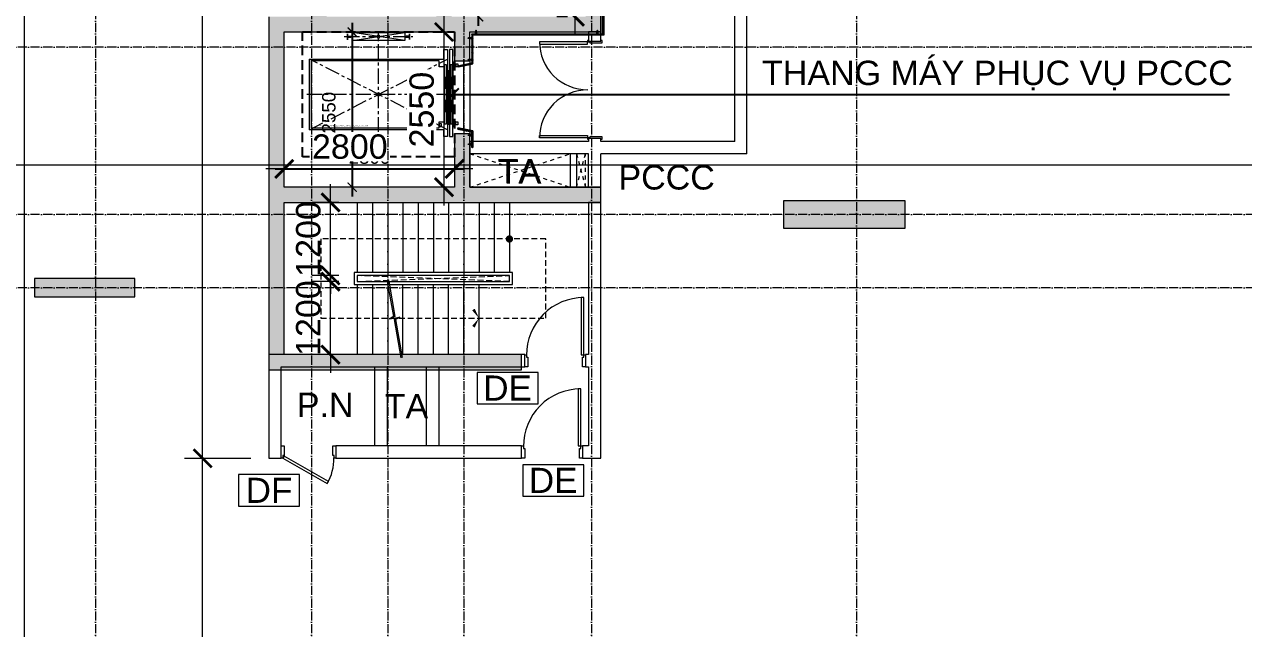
# Model space of a CAD drawing. Header units: millimetres. Extents: x -55733 to 116976, y -16290 to 119028.
# Drawn here: x 18735 to 38757, y 12300 to 22225 of the extents above; entities that cross this region are included whole.
import ezdxf
from ezdxf.enums import TextEntityAlignment as Align

# ---------------------------------------------------------------- set-up
doc = ezdxf.new("R2010")
doc.units = ezdxf.units.MM
for name, pattern in [('CENTERX2', [4, 2.5, -0.5, 0.5, -0.5]), ('Dash', [6.35, 3.175, -3.175]), ('Grid Line', [4.2, 3, -0.6, 0, -0.6]), ('HIDDEN', [0.375, 0.25, -0.125]), ('HIDDEN2', [4.7625, 3.175, -1.5875]), ('HIDDENX2', [0.75, 0.5, -0.25])]:
    doc.linetypes.add(name, pattern=pattern)
doc.layers.get('Defpoints').update_dxf_attribs({"color": 230})
for name, color, linetype, lineweight in [('A-DETL-GENF', 31, 'Continuous', 5), ('A-DETL-GENF-HDLN', 161, 'Dash', 5), ('CHU', 181, 'Continuous', 5), ('CUA', 31, 'Continuous', 9), ('DIM', 1, 'Continuous', 5), ('G-ANNO-SYMB', 111, 'Continuous', 5), ('GRA', 211, 'Continuous', 9), ('HATCH-1', 8, 'Continuous', 5), ('LAT-GACH', 140, 'Continuous', 13), ('NET-CAT', 3, 'Continuous', 15), ('NET-THAY', 2, 'Continuous', 9), ('NET-THAY-2', 55, 'Continuous', 13), ('THIET-BI-1', 26, 'Continuous', 5), ('TRUC', 225, 'Continuous', 5), ('X-COT HAM$0$LC.HA', 8, 'Continuous', 9), ('Y-GHI CHU PCCC$0$Z-CT1-GHI CHU TT$0$KI-HIEU', 6, 'Continuous', 13)]:
    doc.layers.add(name, color=color, linetype=linetype, lineweight=lineweight)
doc.styles.add('Arial_3', font='arial_0.ttf', dxfattribs={"height": 400})
doc.styles.add('hoistway plan', font='chhbg.shx', dxfattribs={"height": 45})
doc.styles.add('TA1', font='arial_0.ttf')
doc.styles.add('Y-GHI CHU PCCC$0$Arial', font='arial_0.ttf')
doc.dimstyles.new('D_100', dxfattribs={"dimtxt": 220, "dimasz": 150, "dimexe": 150, "dimexo": 150, "dimgap": 80, "dimtad": 1, "dimdec": 0, "dimzin": 9, "dimtxsty": 'TA1', "dimblk": 'ARCHTICK', "dimcen": 1, "dimdle": 150, "dimclrd": 256, "dimclre": 256, "dimclrt": 7, "dimadec": 0, "dimazin": 0, "dimtfac": 1, "dimtdec": 0, "dimtix": 1, "dimtmove": 1, "dimatfit": 3, "dimfxl": 0, "dimtolj": 1, "dimtzin": 0, "dimlwd": -1, "dimlwe": -1, "dimarcsym": 0})
doc.dimstyles.new('D_200_KTx2', dxfattribs={"dimtxt": 400, "dimasz": 300, "dimexe": 300, "dimexo": 300, "dimgap": 160, "dimtad": 1, "dimdec": 0, "dimzin": 9, "dimtxsty": 'TA1', "dimblk": 'ARCHTICK', "dimcen": 1, "dimdle": 300, "dimclrd": 256, "dimclre": 256, "dimclrt": 7, "dimadec": 0, "dimazin": 0, "dimtfac": 1, "dimtdec": 0, "dimtix": 1, "dimtmove": 1, "dimatfit": 3, "dimldrblk": 'ARCHTICK', "dimfxl": 0, "dimtolj": 1, "dimtzin": 0, "dimlwd": -1, "dimlwe": -1, "dimarcsym": 0})
doc.dimstyles.new('hoistway plan', dxfattribs={"dimtxt": 45, "dimasz": 17, "dimexe": 15, "dimexo": 20, "dimgap": 25, "dimtad": 1, "dimdec": 0, "dimzin": 0, "dimdsep": 46, "dimtxsty": 'hoistway plan', "dimblk": 'DOT', "dimcen": 50, "dimclrd": 8, "dimclre": 8, "dimclrt": 3, "dimadec": 0, "dimazin": 0, "dimtfac": 1, "dimtdec": 0, "dimtmove": 1, "dimatfit": 3, "dimfxl": 0, "dimtolj": 1, "dimtzin": 0, "dimarcsym": 0})
pattern_1 = [(240.2551187, (156993.5025, 23388.0964), (5.42651964, -3.10086836), []), (330.2551187, (156993.5025, 23388.0964), (3.10086836, 5.42651964), [])]

# ---------------------------------------------------------------- blocks, each defined once
blk = doc.blocks.new('ALC1807-ASCENT PLAZA-KET CAU_rvt-1-MẶT BẰNG HẦM 1')
at = {"layer": 'X-COT HAM$0$LC.HA'}
h = blk.add_hatch(color=256, dxfattribs=at)
h.dxf.hatch_style = 1
h.paths.add_polyline_path([(31201, 19325), (31201, 18875), (33201, 18875), (33201, 19325)])
h = blk.add_hatch(color=256, dxfattribs=at)
h.dxf.hatch_style = 1
h.paths.add_polyline_path([(20551, 17750), (20551, 18050), (18901, 18050), (18901, 17750)])
at = {"ltscale": 1000}
for points in [[(31201, 19325), (31201, 18875), (33201, 18875), (33201, 19325)], [(20551, 17750), (20551, 18050), (18901, 18050), (18901, 17750)]]:
    blk.add_lwpolyline(points, close=True, dxfattribs=at)
blk = doc.blocks.new('CUA 2 CANH MO KHUNG NHOM - 1 - Type 1-1152387-MẶT BẰNG HẦM 1')
at = {"layer": 'CUA'}
for p, q in [((-688, 911), (-648, 911)), ((-688, 122), (-688, 911)), ((-648, 911), (-648, 122)), ((850, 911), (850, 122)), ((890, 911), (850, 911)), ((890, 122), (890, 911)), ((-648, 122), (-688, 122)), ((850, 122), (890, 122))]:
    blk.add_line(p, q, dxfattribs=at)
at = {"layer": 'CUA', "lineweight": 5}
for p, q in [((-689, 122), (-709, 122)), ((-709, 122), (-709, 102)), ((-689, 81), (-689, 122)), ((-669, 81), (-689, 81)), ((-669, -118), (-669, 81)), ((891, 81), (871, 81)), ((871, 81), (871, -118)), ((911, 122), (891, 122)), ((891, 122), (891, 81)), ((911, 102), (911, 122)), ((-709, -98), (-709, -118)), ((-709, -118), (-669, -118)), ((871, -118), (911, -118)), ((911, -118), (911, -98))]:
    blk.add_line(p, q, dxfattribs=at)
for centre, start, end in [((-688, 122), 359.5, 90), ((890, 122), 90, 180.5)]:
    blk.add_arc(centre, 788, start, end, dxfattribs=at)
blk = doc.blocks.new('CUA 1 CANH MO - 2 - Type 1000-1152409-MẶT BẰNG HẦM 1')
at = {"layer": 'CUA', "lineweight": 5}
for p, q in [((-399, 98), (-349, 98)), ((-349, 98), (-349, -61)), ((551, 98), (601, 98)), ((551, -61), (551, 98)), ((-369, -102), (-399, -102)), ((-369, -61), (-369, -102)), ((-349, -61), (-369, -61)), ((571, -61), (551, -61)), ((571, -102), (571, -61)), ((601, -102), (571, -102))]:
    blk.add_line(p, q, dxfattribs=at)
at = {"layer": 'CUA'}
for p, q in [((-328, -102), (-368, -102)), ((-368, -102), (-368, -1040)), ((-328, -1040), (-328, -102)), ((-368, -1040), (-328, -1040))]:
    blk.add_line(p, q, dxfattribs=at)
at = {"layer": 'CUA', "lineweight": 5}
blk.add_arc((-368, -102), 938, 270, 0.5, dxfattribs=at)
blk = doc.blocks.new('CUA 1 CANH MO - 2 - Type 1-1152400-MẶT BẰNG HẦM 1')
at = {"layer": 'CUA', "lineweight": 5}
for p, q in [((-349, 98), (-299, 98)), ((-299, 98), (-299, -61)), ((501, 98), (551, 98)), ((501, -61), (501, 98)), ((-319, -102), (-349, -102)), ((-319, -61), (-319, -102)), ((-299, -61), (-319, -61)), ((521, -61), (501, -61)), ((521, -102), (521, -61)), ((551, -102), (521, -102))]:
    blk.add_line(p, q, dxfattribs=at)
at = {"layer": 'CUA'}
for p, q in [((-298, -68), (-318, -102)), ((-318, -102), (408, -521)), ((428, -487), (-298, -68)), ((408, -521), (428, -487))]:
    blk.add_line(p, q, dxfattribs=at)
at = {"layer": 'CUA', "lineweight": 5}
blk.add_arc((-318, -102), 838, 330, 0.5, dxfattribs=at)
blk = doc.blocks.new('_DOT')
at = {"color": 0, "linetype": 'ByBlock'}
blk.add_line((-0.5, 0), (-1, 0), dxfattribs=at)
at = {"color": 0, "linetype": 'ByBlock', "const_width": 0.5}
blk.add_lwpolyline([(-0.25, 0, 1), (0.25, 0, 1)], format="xyb", close=True, dxfattribs=at)
blk = doc.blocks.new('A$C1F5A74C7')
at = {"color": 0, "lineweight": 5}
for p, q in [((0, 10), (0, 12)), ((0, 10), (21, 10)), ((3, 8), (3, 10)), ((3, 5), (3, 7)), ((5, 91), (10, 94)), ((5, 91), (5, 29)), ((5, 91), (15, 91)), ((6, 78), (5, 75)), ((5, 75), (8, 75)), ((6, 72), (5, 69)), ((5, 69), (8, 69)), ((6, 66), (5, 63)), ((5, 63), (8, 63)), ((6, 60), (5, 57)), ((5, 57), (8, 57)), ((6, 54), (5, 51)), ((5, 51), (8, 51)), ((5, 49), (8, 49)), ((5, 10), (5, 29)), ((8, 5), (5, 5)), ((7, 80), (6, 78)), ((6, 78), (10, 78)), ((8, 73), (6, 72)), ((8, 67), (6, 66)), ((8, 61), (6, 60)), ((8, 55), (6, 54)), ((8, 82), (7, 80)), ((7, 81), (10, 81)), ((7, 80), (10, 80)), ((7, 29), (7, 76)), ((7, 10), (7, 31)), ((7, 9), (7, 10)), ((7, 5), (7, 8)), ((7, 5), (7, 5)), ((9, 84), (8, 82)), ((8, 83), (10, 83)), ((8, 73), (8, 75)), ((8, 69), (8, 67)), ((8, 61), (8, 63)), ((8, 57), (8, 55)), ((8, 51), (8, 49)), ((10, 87), (9, 85)), ((9, 85), (12, 86)), ((10, 5), (9, 5)), ((10, 99), (10, 11)), ((10, 94), (15, 91)), ((10, 87), (12, 85)), ((10, 41), (10, 80)), ((10, 78), (15, 78)), ((10, 41), (11, 41)), ((10, 13), (10, 0)), ((12, 5), (10, 5)), ((11, 84), (13, 84)), ((11, 81), (14, 82)), ((11, 41), (11, 80)), ((11, 80), (14, 80)), ((12, 84), (12, 83)), ((12, 73), (12, 75)), ((12, 75), (15, 75)), ((12, 73), (15, 72)), ((12, 69), (12, 67)), ((12, 69), (15, 69)), ((12, 67), (15, 66)), ((12, 61), (12, 63)), ((12, 63), (15, 63)), ((12, 61), (15, 60)), ((12, 57), (12, 55)), ((12, 57), (15, 57)), ((12, 55), (15, 54)), ((12, 49), (12, 51)), ((12, 51), (15, 51)), ((12, 49), (15, 49)), ((12, 5), (12, 5)), ((13, 82), (14, 80)), ((16, 5), (13, 5)), ((14, 80), (15, 78)), ((14, 29), (14, 76)), ((14, 10), (14, 31)), ((14, 9), (14, 10)), ((14, 5), (14, 8)), ((15, 91), (15, 29)), ((15, 78), (15, 75)), ((15, 72), (15, 69)), ((15, 66), (15, 63)), ((15, 60), (15, 57)), ((15, 54), (15, 51)), ((15, 10), (15, 29)), ((18, 10), (18, 8)), ((18, 7), (18, 5)), ((21, 10), (21, 12))]:
    blk.add_line(p, q, dxfattribs=at)
for centre, radius, start, end in [((5, 7), 2.77, 227.3489, 309.0524), ((10, 15), 10.9, 250.5292, 255.5659), ((10, 15), 10.9, 263.51, 276.4907), ((10, 15), 10.9, 284.1671, 289.4715), ((16, 7), 2.77, 230.845, 312.6565)]:
    blk.add_arc(centre, radius, start, end, dxfattribs=at)
blk = doc.blocks.new('*U44')
for p, q in [((11, 0), (11, 0)), ((12, 0), (11, 0)), ((12, 0), (12, 0)), ((14, 0), (13, 0)), ((14, 3), (14, 4)), ((14, 2), (14, 3)), ((14, 2), (14, 2)), ((14, 0), (14, 1)), ((14, 0), (14, -1)), ((14, 0), (15, 0)), ((16, 0), (16, 0)), ((17, 0), (17, 0)), ((17, 0), (18, 0)), ((48, 10), (48, -10)), ((14, -2), (14, -3)), ((14, -2), (14, -2)), ((14, -3), (14, -4))]:
    blk.add_line(p, q)
blk.add_lwpolyline([(50, 10), (9, 10, 0.414215), (7, 8), (7, -8, 0.414214), (9, -10), (50, -10)], format="xyb")
for radius in [2.9, 0.712]:
    blk.add_circle((14, 0), radius)
at = {"extrusion": (0, 0, -1), "xscale": 0.3999999999068677, "yscale": 0.3999999999068677, "zscale": -0.4, "rotation": 90.00000000000001}
blk.add_blockref('A$C1F5A74C7', (-43, -4), dxfattribs=at)
blk = doc.blocks.new('_ArchTick')
at = {"color": 0, "const_width": 0.15}
blk.add_lwpolyline([(-0.5, -0.5), (0.5, 0.5)], dxfattribs=at)
blk = doc.blocks.new('*D133')
at = {"layer": 'Defpoints', "transparency": 16777216}
blk.add_line((1368, 5650), (1368, 2800), dxfattribs=at)
at = {"layer": 'Defpoints', "color": 0, "transparency": 16777216}
for p in [(1368, 5500), (1368, 2950), (1368, 2950)]:
    blk.add_point(p, dxfattribs=at)
at = {"layer": 'Defpoints', "transparency": 16777216, "xscale": 150, "yscale": 150, "zscale": 150}
for p, rotation in [((1368, 5500), 89.99999999999993), ((1368, 2950), 269.9999999999999)]:
    blk.add_blockref('_ArchTick', p, dxfattribs=dict(at, rotation=rotation))
at = {"layer": 'Defpoints', "color": 7, "transparency": 16777216, "insert": (984, 4175), "char_height": 220, "attachment_point": 5, "rotation": 90, "style": 'TA1'}
blk.add_mtext('\\A1;2550', dxfattribs=at)
blk = doc.blocks.new('*D134')
at = {"layer": 'Defpoints', "transparency": 16777216}
blk.add_line((100, 3251), (3200, 3251), dxfattribs=at)
at = {"layer": 'Defpoints', "color": 0, "transparency": 16777216}
for p in [(250, 3251), (3050, 3251), (3050, 3251)]:
    blk.add_point(p, dxfattribs=at)
at = {"layer": 'Defpoints', "transparency": 16777216, "xscale": 150, "yscale": 150, "zscale": 150}
for p, rotation in [((250, 3251), 179.9999999999999), ((3050, 3251), 359.9999999999999)]:
    blk.add_blockref('_ArchTick', p, dxfattribs=dict(at, rotation=rotation))
at = {"layer": 'Defpoints', "color": 7, "transparency": 16777216, "insert": (1650, 3443), "char_height": 220, "attachment_point": 5, "style": 'TA1'}
blk.add_mtext('\\A1;2800', dxfattribs=at)
blk = doc.blocks.new('*D128')
at = {"layer": 'Defpoints', "transparency": 16777216}
blk.add_line((3443, 5600), (3443, 8000), dxfattribs=at)
at = {"layer": 'Defpoints', "color": 0, "transparency": 16777216}
for p in [(3443, 7850), (3443, 7850), (3443, 5750)]:
    blk.add_point(p, dxfattribs=at)
at = {"layer": 'Defpoints', "transparency": 16777216, "xscale": 150, "yscale": 150, "zscale": 150}
for p, rotation in [((3443, 7850), 89.9999999999999), ((3443, 5750), 269.9999999999999)]:
    blk.add_blockref('_ArchTick', p, dxfattribs=dict(at, rotation=rotation))
at = {"layer": 'Defpoints', "color": 7, "transparency": 16777216, "insert": (3251, 6800), "char_height": 220, "attachment_point": 5, "rotation": 90, "style": 'TA1'}
blk.add_mtext('\\A1;2100', dxfattribs=at)
blk = doc.blocks.new('*U53')
for points in [[(-1219, 50), (-50, 50), (0, -100), (0, 200), (50, 50), (1320, 50)], [(-1219, 0), (-50, 0), (0, -150), (0, 150), (50, 0), (1320, 0)]]:
    blk.add_lwpolyline(points)
blk = doc.blocks.new('*D64')
at = {"layer": 'Defpoints', "color": 0, "transparency": 16777216}
for p in [(21662, 31297), (22751, 31297), (22751, 15097)]:
    blk.add_point(p, dxfattribs=at)
at = {"layer": 'DIM', "transparency": 16777216}
for p, q in [((21662, 14797), (21662, 31597)), ((22451, 31297), (21362, 31297)), ((22451, 15097), (21362, 15097))]:
    blk.add_line(p, q, dxfattribs=at)
at = {"layer": 'DIM', "transparency": 16777216, "xscale": 300, "yscale": 300, "zscale": 300}
for p, rotation in [((21662, 31297), 90), ((21662, 15097), 270)]:
    blk.add_blockref('_ArchTick', p, dxfattribs=dict(at, rotation=rotation))
at = {"layer": 'DIM', "color": 7, "transparency": 16777216, "insert": (21298, 23197), "char_height": 400, "attachment_point": 5, "rotation": 90, "style": 'TA1'}
blk.add_mtext('\\A1;16200', dxfattribs=at)
blk = doc.blocks.new('*D72')
at = {"layer": 'Defpoints', "color": 0, "transparency": 16777216}
for p in [(27951, 24450), (27776, 22350), (27951, 22350)]:
    blk.add_point(p, dxfattribs=at)
at = {"layer": 'DIM', "transparency": 16777216}
for p, q in [((27776, 24750), (27776, 22050)), ((27651, 24450), (27476, 24450)), ((27651, 22350), (27476, 22350))]:
    blk.add_line(p, q, dxfattribs=at)
at = {"layer": 'DIM', "transparency": 16777216, "xscale": 300, "yscale": 300, "zscale": 300}
for p, rotation in [((27776, 24450), 90), ((27776, 22350), 270)]:
    blk.add_blockref('_ArchTick', p, dxfattribs=dict(at, rotation=rotation))
at = {"layer": 'DIM', "color": 7, "transparency": 16777216, "insert": (27411, 23400), "char_height": 400, "attachment_point": 5, "rotation": 90, "style": 'TA1', "bg_fill": 3, "box_fill_scale": 1.1, "bg_fill_color": 256, "bg_fill_true_color": 13158600, "bg_fill_transparency": 0}
blk.add_mtext('\\A1;2100', dxfattribs=at)
blk = doc.blocks.new('*D74')
at = {"layer": 'Defpoints', "color": 0, "transparency": 16777216}
for p in [(23001, 19851), (23001, 19851), (25801, 19851)]:
    blk.add_point(p, dxfattribs=at)
at = {"layer": 'DIM', "transparency": 16777216}
blk.add_line((26101, 19851), (22701, 19851), dxfattribs=at)
at = {"layer": 'DIM', "transparency": 16777216, "xscale": 300, "yscale": 300, "zscale": 300, "rotation": 180}
blk.add_blockref('_ArchTick', (23001, 19851), dxfattribs=at)
at = {"layer": 'DIM', "transparency": 16777216, "xscale": 300, "yscale": 300, "zscale": 300}
blk.add_blockref('_ArchTick', (25801, 19851), dxfattribs=at)
at = {"layer": 'DIM', "color": 7, "transparency": 16777216, "insert": (24079, 20215), "char_height": 400, "attachment_point": 5, "style": 'TA1', "bg_fill": 3, "box_fill_scale": 1.1, "bg_fill_color": 256, "bg_fill_true_color": 13158600, "bg_fill_transparency": 0}
blk.add_mtext('\\A1;2800', dxfattribs=at)
blk = doc.blocks.new('*D75')
at = {"layer": 'Defpoints', "color": 0, "transparency": 16777216}
for p in [(25626, 22100), (25801, 22100), (25801, 19550)]:
    blk.add_point(p, dxfattribs=at)
at = {"layer": 'DIM', "transparency": 16777216}
for p, q in [((25626, 19250), (25626, 22400)), ((25501, 22100), (25326, 22100)), ((25501, 19550), (25326, 19550))]:
    blk.add_line(p, q, dxfattribs=at)
at = {"layer": 'DIM', "transparency": 16777216, "xscale": 300, "yscale": 300, "zscale": 300}
for p, rotation in [((25626, 22100), 90), ((25626, 19550), 270)]:
    blk.add_blockref('_ArchTick', p, dxfattribs=dict(at, rotation=rotation))
at = {"layer": 'DIM', "color": 7, "transparency": 16777216, "insert": (25261, 20825), "char_height": 400, "attachment_point": 5, "rotation": 90, "style": 'TA1', "bg_fill": 3, "box_fill_scale": 1.1, "bg_fill_color": 256, "bg_fill_true_color": 13158600, "bg_fill_transparency": 0}
blk.add_mtext('\\A1;2550', dxfattribs=at)
blk = doc.blocks.new('*D124')
at = {"layer": 'Defpoints', "color": 0, "transparency": 16777216}
for p in [(23762, 18000), (24201, 18000), (24201, 16800)]:
    blk.add_point(p, dxfattribs=at)
at = {"layer": 'DIM', "transparency": 16777216}
for p, q in [((23762, 18000), (23762, 18300)), ((23901, 18000), (23462, 18000)), ((23762, 16800), (23762, 18000)), ((23901, 16800), (23462, 16800)), ((23762, 16800), (23762, 16500))]:
    blk.add_line(p, q, dxfattribs=at)
at = {"layer": 'DIM', "transparency": 16777216, "xscale": 300, "yscale": 300, "zscale": 300}
for p, rotation in [((23762, 18000), 270), ((23762, 16800), 90)]:
    blk.add_blockref('_ArchTick', p, dxfattribs=dict(at, rotation=rotation))
at = {"layer": 'DIM', "color": 7, "transparency": 16777216, "insert": (23398, 17400), "char_height": 400, "attachment_point": 5, "rotation": 90, "style": 'TA1'}
blk.add_mtext('\\A1;1200', dxfattribs=at)
blk = doc.blocks.new('*D125')
at = {"layer": 'Defpoints', "color": 0, "transparency": 16777216}
for p in [(23762, 19300), (24201, 19300), (24201, 18100)]:
    blk.add_point(p, dxfattribs=at)
at = {"layer": 'DIM', "transparency": 16777216}
for p, q in [((23762, 19300), (23762, 19600)), ((23901, 19300), (23462, 19300)), ((23762, 18100), (23762, 19300)), ((23901, 18100), (23462, 18100)), ((23762, 18100), (23762, 17800))]:
    blk.add_line(p, q, dxfattribs=at)
at = {"layer": 'DIM', "transparency": 16777216, "xscale": 300, "yscale": 300, "zscale": 300}
for p, rotation in [((23762, 19300), 270), ((23762, 18100), 90)]:
    blk.add_blockref('_ArchTick', p, dxfattribs=dict(at, rotation=rotation))
at = {"layer": 'DIM', "color": 7, "transparency": 16777216, "insert": (23398, 18700), "char_height": 400, "attachment_point": 5, "rotation": 90, "style": 'TA1'}
blk.add_mtext('\\A1;1200', dxfattribs=at)
blk = doc.blocks.new('*D126')
at = {"layer": 'Defpoints', "color": 0, "transparency": 16777216}
for p in [(21662, 15097), (22751, 15097), (22751, 7787)]:
    blk.add_point(p, dxfattribs=at)
at = {"layer": 'DIM', "transparency": 16777216}
for p, q in [((21662, 7487), (21662, 15397)), ((22451, 15097), (21362, 15097)), ((22451, 7787), (21362, 7787))]:
    blk.add_line(p, q, dxfattribs=at)
at = {"layer": 'DIM', "transparency": 16777216, "xscale": 300, "yscale": 300, "zscale": 300}
for p, rotation in [((21662, 15097), 90), ((21662, 7787), 270)]:
    blk.add_blockref('_ArchTick', p, dxfattribs=dict(at, rotation=rotation))
at = {"layer": 'DIM', "color": 7, "transparency": 16777216, "insert": (21298, 11442), "char_height": 400, "attachment_point": 5, "rotation": 90, "style": 'TA1'}
blk.add_mtext('\\A1;7310', dxfattribs=at)
blk = doc.blocks.new('Y-GHI CHU PCCC$0$A$C53D4240F')
at = {"color": 8, "ltscale": 30}
blk.add_lwpolyline([(-267, -138), (267, -138), (267, 137), (-267, 137)], close=True, dxfattribs=at)
at = {"color": 8, "style": 'Y-GHI CHU PCCC$0$Arial'}
blk.add_text('DE', height=220, dxfattribs=at).set_placement((0, 0), align=Align.MIDDLE_CENTER)
blk = doc.blocks.new('Y-GHI CHU PCCC$0$A$C67775D76')
at = {"color": 8, "ltscale": 30}
blk.add_lwpolyline([(-267, -138), (267, -138), (267, 138), (-267, 138)], close=True, dxfattribs=at)
at = {"color": 8, "style": 'Y-GHI CHU PCCC$0$Arial'}
blk.add_text('DF', height=220, dxfattribs=at).set_placement((0, 0), align=Align.MIDDLE_CENTER)
blk = doc.blocks.new('P15_1000kg_1.75_2S_900_1100x2100_Side_1850x2530_1850x2530_OH-4630_PIT-1410')
h = blk.add_hatch()
h.set_pattern_fill('ANSI31', color=256, scale=50, angle=90, style=0)
h.set_pattern_definition([(225, (-50646.326, 22192.5385), (4.4194174, -4.4194174), [])])
h.paths.add_polyline_path([(740, 1769), (742, 1769), (742, 1741, 0.414214), (750, 1733), (795, 1733, -0.414214), (800, 1728), (800, 1722, -0.414214), (795, 1717), (750, 1717, 0.414214), (742, 1709), (742, 1682), (740, 1682), (740, 1710, -0.414214), (749, 1719), (794, 1719, 0.414214), (798, 1723), (798, 1727, 0.414214), (794, 1731), (749, 1731, -0.414214), (740, 1740)])
h = blk.add_hatch()
h.set_pattern_fill('ANSI31', color=256, scale=50, angle=90, style=0)
h.set_pattern_definition([(315, (-55417.6614, 22192.5385), (-4.4194174, -4.4194174), [])])
h.paths.add_polyline_path([(1760, 1769), (1758, 1769), (1758, 1741, -0.414214), (1750, 1733), (1705, 1733, 0.414214), (1700, 1728), (1700, 1722, 0.414214), (1705, 1717), (1750, 1717, -0.414214), (1758, 1709), (1758, 1682), (1760, 1682), (1760, 1710, 0.414214), (1751, 1719), (1706, 1719, -0.414214), (1702, 1723), (1702, 1727, -0.414214), (1706, 1731), (1751, 1731, 0.414214), (1760, 1740)])
h = blk.add_hatch()
h.set_pattern_fill('ANSI31', color=256, scale=50, angle=90, style=0)
h.set_pattern_definition([(225, (-52820.642, 26011.539), (-4.4194174, 4.4194174), [])])
h.paths.add_polyline_path([(1247, -219, 0.227735), (1246, -218, -0.227735), (1245, -216), (1245, -190, -0.414214), (1247, -188), (1253, -188, -0.414214), (1255, -190), (1255, -216, -0.227735), (1254, -218, 0.227735), (1254, -219), (1254, -241, 0.414214), (1256, -243), (1286, -243, -0.414214), (1288, -245), (1288, -250), (1213, -250), (1213, -245, -0.414214), (1215, -243), (1245, -243, 0.414214), (1247, -241)])
at = {"linetype": 'CENTERX2', "ltscale": 100}
for p, q in [((1812, 1725), (689, 1725)), ((1250, -250), (1250, 1800)), ((2385, 194), (115, 1356)), ((115, 194), (2385, 1356)), ((175, 775), (2450, 775))]:
    blk.add_line(p, q, dxfattribs=at)
for p, q in [((740, 1769), (740, 1740)), ((742, 1769), (740, 1769)), ((740, 1682), (740, 1710)), ((742, 1682), (740, 1682)), ((742, 1769), (742, 1741)), ((742, 1709), (742, 1682)), ((749, 1731), (794, 1731)), ((749, 1719), (794, 1719)), ((750, 1733), (795, 1733)), ((750, 1717), (795, 1717)), ((798, 1727), (798, 1723)), ((800, 1728), (800, 1722)), ((1700, 1728), (1700, 1722)), ((1702, 1727), (1702, 1723)), ((1750, 1733), (1705, 1733)), ((1750, 1717), (1705, 1717)), ((1751, 1731), (1706, 1731)), ((1751, 1719), (1706, 1719)), ((1758, 1769), (1760, 1769)), ((1758, 1769), (1758, 1741)), ((1758, 1709), (1758, 1682)), ((1758, 1682), (1760, 1682)), ((1760, 1769), (1760, 1740)), ((1760, 1682), (1760, 1710)), ((0, 1325), (30, 1260)), ((30, 1225), (30, 325)), ((85, 1225), (85, 325)), ((115, 1225), (115, 325)), ((115, 1225), (115, 325)), ((175, 1225), (175, 325)), ((255, 1260), (245, 1260)), ((135, 775), (170, 775)), ((135, 775), (170, 775)), ((0, 225), (30, 290)), ((255, 290), (245, 290)), ((1245, -216), (1245, -190)), ((1253, -188), (1247, -188)), ((1255, -216), (1255, -190)), ((1213, -250), (1213, -245)), ((1288, -250), (1213, -250)), ((1215, -243), (1245, -243)), ((1247, -219), (1247, -241)), ((1254, -219), (1254, -241)), ((1286, -243), (1256, -243)), ((1288, -250), (1288, -245))]:
    blk.add_line(p, q)
at = {"ltscale": 100}
for p, q in [((820, 1660), (1680, 1790)), ((1680, 1660), (820, 1790))]:
    blk.add_line(p, q, dxfattribs=at)
at = {"linetype": 'HIDDEN', "ltscale": 150}
for p, q in [((175, 1356), (175, 1260)), ((175, 290), (175, 194))]:
    blk.add_line(p, q, dxfattribs=at)
for points in [[(820, 1660), (1680, 1660), (1680, 1790), (820, 1790)], [(0, 1225), (0, 1275), (-50, 1275), (-50, 1225)], [(0, 275), (0, 325), (-50, 325), (-50, 275)], [(215, 248), (215, 293), (255, 293), (255, 248)], [(255, 243), (255, 298), (257, 298), (257, 243)]]:
    blk.add_lwpolyline(points, close=True)
for points in [[(30, 1248), (30, 1515), (85, 1515), (85, 1225)], [(115, 325), (115, 85), (175, 85), (175, 194), (2385, 194), (2385, 1356), (175, 1356), (175, 1515), (115, 1515), (115, 1515)], [(115, 1515), (115, 1225)], [(-20, 1260), (-20, 1225), (30, 1225), (30, 1260), (15, 1260), (15, 1255), (25, 1255), (25, 1230), (-15, 1230), (-15, 1255), (-5, 1255), (-5, 1260), (-20, 1260)], [(70, 775), (35, 775), (35, 1260), (70, 1260), (70, 290), (35, 290), (35, 775)], [(170, 775), (135, 775), (135, 1260), (170, 1260), (170, 290), (135, 290), (135, 775)], [(185, 1260), (175, 1260), (175, 1225), (255, 1225), (255, 1260), (255, 1325), (2355, 1325), (2355, 225), (255, 225), (255, 290), (255, 325), (175, 325), (175, 290), (185, 290)], [(-20, 290), (-20, 325), (30, 325), (30, 290), (15, 290), (15, 295), (25, 295), (25, 320), (-15, 320), (-15, 295), (-5, 295), (-5, 290), (-20, 290)], [(85, 325), (85, 85), (30, 85), (30, 290)]]:
    blk.add_lwpolyline(points)
at = {"ltscale": 100}
for centre in [(1250, 1725), (1250, 775)]:
    blk.add_circle(centre, 23.8, dxfattribs=at)
for centre, radius, start, end in [((749, 1740), 9, 180, 270), ((749, 1710), 9, 90, 180), ((750, 1741), 8, 180, 270), ((750, 1709), 8, 90, 180), ((794, 1727), 4, 0, 90), ((794, 1723), 4, 270, 0), ((795, 1728), 5, 0, 90), ((795, 1722), 5, 270, 0), ((1705, 1728), 5, 90, 180), ((1705, 1722), 5, 180, 270), ((1706, 1727), 4, 90, 180), ((1706, 1723), 4, 180, 270), ((1750, 1741), 8, 270, 0), ((1750, 1709), 8, 0, 90), ((1751, 1740), 9, 270, 0), ((1751, 1710), 9, 0, 90), ((1247, -190), 2, 90, 180), ((1253, -190), 2, 0, 90), ((1215, -245), 2, 90, 180), ((1247, -216), 2, 180, 231.3178), ((1245, -241), 2, 270, 0), ((1245, -219), 2, 0, 51.3178), ((1253, -216), 2, 308.6822, 0), ((1256, -219), 2, 128.6822, 180), ((1256, -241), 2, 180, 270), ((1286, -245), 2, 0, 90)]:
    blk.add_arc(centre, radius, start, end)
at = {"layer": 'Defpoints', "linetype": 'HIDDEN2', "ltscale": 50}
blk.add_lwpolyline([(0, -250), (2500, -250), (2500, 1800), (0, 1800)], close=True, dxfattribs=at)
at = {"layer": 'Defpoints'}
blk.add_text('1000kg_2.0_900_1100x2100_2050-2500_OH-4850_PIT-1650', height=20, dxfattribs=at).set_placement((1418, 250))
for points in [[(52, 1065), (52, 866)], [(152, 1065), (152, 866)], [(52, 485), (52, 684)], [(152, 485), (152, 684)]]:
    blk.add_leader(points, dimstyle='hoistway plan', override={"dimasz": 40, "dimtad": 0, "dimclrd": 256})
blk = doc.blocks.new('A$C18732D84')
at = {"layer": 'GRA', "transparency": 33554687}
h = blk.add_hatch(dxfattribs=at)
h.set_pattern_fill('ANSI37', color=159, scale=50, angle=180, style=0)
h.set_pattern_definition([(225, (281291.963, 10614.836), (4.41941738, -4.41941738), []), (315, (281291.963, 10614.836), (4.41941738, 4.41941738), [])])
h.paths.add_polyline_path([(5500, 6250), (5500, 5450), (5480, 5470), (5480, 6233.6)])
h = blk.add_hatch(dxfattribs=at)
h.set_pattern_fill('ANSI37', color=159, scale=50, angle=180, style=0)
h.set_pattern_definition([(225, (279141.963, 8289.836), (4.41941738, -4.41941738), []), (315, (279141.963, 8289.836), (4.41941738, 4.41941738), [])])
h.paths.add_polyline_path([(3350, 4975), (3350, 5450), (3330, 5470), (3330, 4991.4)])
h = blk.add_hatch(dxfattribs=at)
h.set_pattern_fill('ANSI37', color=159, scale=50, angle=90, style=0)
h.set_pattern_definition([(135, (6494.836, -270341.963), (-4.41941738, -4.41941738), []), (225, (6494.836, -270341.963), (4.41941738, -4.41941738), [])])
h.paths.add_polyline_path([(3330, 5470), (5480, 5470), (5500, 5450), (3350, 5450)])
h = blk.add_hatch(dxfattribs=at)
h.set_pattern_fill('ANSI37', color=159, scale=50, angle=555.25512, style=0)
h.set_pattern_definition(pattern_1)
h.paths.add_polyline_path([(3350, 4975), (3100, 4925), (3100, 4945.4), (3330, 4991.4)])
h = blk.add_hatch(dxfattribs=at)
h.set_pattern_fill('ANSI37', color=159, scale=50, angle=555.25512, style=0)
h.set_pattern_definition(pattern_1)
h.paths.add_polyline_path([(3350, 3875), (3100, 3925), (3100, 3904.6), (3330, 3858.6)])
h = blk.add_hatch(dxfattribs=at)
h.set_pattern_fill('ANSI37', color=159, scale=50, angle=180, style=0)
h.set_pattern_definition([(225, (279141.963, 8239.836), (4.41941738, -4.41941738), []), (315, (279141.963, 8239.836), (4.41941738, 4.41941738), [])])
h.paths.add_polyline_path([(3350, 3875), (3350, 3600), (3330, 3600), (3330, 3858.6)])
at = {"layer": 'NET-CAT'}
h = blk.add_hatch(color=256, dxfattribs=at)
h.dxf.hatch_style = 1
h.paths.add_polyline_path([(5450, 10600), (5200, 10600), (5200, 9600), (5450, 9600)], flags=17)
h.paths.add_polyline_path([(5450, 12800), (5200, 12800), (5200, 11800), (5450, 11800)], flags=17)
h.paths.add_polyline_path([(5450, 8400), (5200, 8400), (5200, 7400), (5450, 7400)], flags=17)
h.paths.add_polyline_path([(5450, 6200), (5200, 6200), (5200, 5750), (3000, 5750), (3000, 14450), (5200, 14450), (5200, 14000), (5450, 14000), (5450, 14700), (2750, 14700), (2750, 7800), (2350, 7800), (2350, 7550), (2750, 7550), (2750, 5750), (950, 5750), (950, 7550), (1350, 7550), (1350, 7800), (700, 7800), (700, 5750), (0, 5750), (0, -50), (4150, -50), (4150, 200), (250, 200), (250, 2700), (5450, 2700), (5450, 2950), (3300, 2950), (3300, 3825), (3050, 3825), (3050, 2950), (250, 2950), (250, 5500), (3050, 5500), (3050, 5025), (3300, 5025), (3300, 5500), (5450, 5500)])
at = {"layer": 'GRA'}
for points in [[(5500, 6250), (5500, 5450), (5480, 5470), (5480, 6233.6)], [(3350, 4975), (3350, 5450), (3330, 5470), (3330, 4991.4)], [(3330, 5470), (5480, 5470), (5500, 5450), (3350, 5450)], [(3350, 4975), (3100, 4925), (3100, 4945.4), (3330, 4991.4)], [(3350, 3875), (3100, 3925), (3100, 3904.6), (3330, 3858.6)], [(3350, 3875), (3350, 3600), (3330, 3600), (3330, 3858.6)]]:
    blk.add_lwpolyline(points, close=True, dxfattribs=at)
at = {"layer": 'LAT-GACH'}
for p, q in [((3200, 3885), (3200, 5025)), ((2950, 4875), (2950, 3975))]:
    blk.add_line(p, q, dxfattribs=at)
at = {"layer": 'NET-CAT'}
blk.add_lwpolyline([(0, 5750), (0, -50), (4150, -50), (4150, 200), (250, 200), (250, 2700), (5450, 2700), (5450, 2950), (3300, 2950), (3300, 3825), (3050, 3825), (3050, 2950), (250, 2950), (250, 5500), (3050, 5500), (3050, 5025), (3300, 5025), (3300, 5500), (5450, 5500), (5450, 6200)], dxfattribs=at)
at = {"layer": 'GRA', "xscale": -1}
for p in [(3350, 5400), (3350, 5045.4)]:
    blk.add_blockref('*U44', p, dxfattribs=at)
at = {"layer": 'GRA', "xscale": -1, "rotation": 270}
for p in [(3400.4, 5450), (5392.9, 5450)]:
    blk.add_blockref('*U44', p, dxfattribs=at)
at = {"layer": 'GRA', "rotation": 180}
for p in [(3350, 3804.6), (3350, 3657.1)]:
    blk.add_blockref('*U44', p, dxfattribs=at)
at = {"layer": 'THIET-BI-1', "xscale": -1}
blk.add_blockref('P15_1000kg_1.75_2S_900_1100x2100_Side_1850x2530_1850x2530_OH-4630_PIT-1410', (3050, 3700), dxfattribs=at)
at = {"layer": 'Defpoints'}
dim = blk.add_linear_dim(base=(3443.3, 7850), p1=(3443.3, 5750), p2=(3443.3, 7850), angle=90, dimstyle='D_100', dxfattribs=at)
dim.commit()
dim.dimension.update_dxf_attribs({"geometry": '*D128', "text_midpoint": (3251, 6800)})
dim = blk.add_linear_dim(base=(1368.5, 2950), p1=(1368.5, 5500), p2=(1368.5, 2950), angle=90, dimstyle='D_100', dxfattribs=at)
dim.commit()
dim.dimension.update_dxf_attribs({"geometry": '*D133', "text_midpoint": (1176.2, 4175), "dimtype": 128})
dim = blk.add_linear_dim(base=(3050, 3250.8), p1=(250, 3250.8), p2=(3050, 3250.8), dimstyle='D_100', dxfattribs=at)
dim.commit()
dim.dimension.update_dxf_attribs({"geometry": '*D134', "text_midpoint": (1650, 3443.1)})

msp = doc.modelspace()

# ---------------------------------------------------------------- linework, layer by layer
at = {"layer": 'A-DETL-GENF'}
for p, q in [((26050.5, 19549.9), (27700.5, 19549.9)), ((27800.5, 19549.9), (28000.5, 19549.9))]:
    msp.add_line(p, q, dxfattribs=at)
at = {"layer": 'A-DETL-GENF-HDLN', "ltscale": 20}
for p, q in [((26050.5, 20099.9), (27700.5, 19550.7)), ((26050.5, 19549.9), (27700.5, 20099.1)), ((27800.5, 20099.9), (27950.3, 19549.9)), ((27800.5, 19549.9), (27950.3, 20099.9)), ((27950.3, 19549.9), (27950.3, 20099.9))]:
    msp.add_line(p, q, dxfattribs=at)
at = {"layer": 'G-ANNO-SYMB'}
for p, q in [((18734.8, -12536.8), (18734.8, 47193.1)), ((-22068.7, 19919), (107864.3, 19919))]:
    msp.add_line(p, q, dxfattribs=at)
at = {"layer": 'HATCH-1', "linetype": 'HIDDEN2', "ltscale": 30}
for p, q in [((24200.5, 17999.9), (26700.5, 18099.9)), ((26700.5, 17999.9), (24200.5, 18099.9))]:
    msp.add_line(p, q, dxfattribs=at)
msp.add_lwpolyline([(27300.5, 18699.9), (23600.5, 18699.9), (23600.5, 17399.9), (27300.5, 17399.9)], close=True, dxfattribs=at)
at = {"layer": 'HATCH-1', "linetype": 'HIDDENX2', "ltscale": 100, "const_width": 60}
msp.add_lwpolyline([(26700.5, 18669.9, -1), (26700.5, 18729.9, -1)], format="xyb", close=True, dxfattribs=at)
at = {"layer": 'HATCH-1'}
msp.add_lwpolyline([(26109.1, 17541.4, 50, 0, 0), (26200.5, 17399.9, 0, 50, 0), (26109.1, 17258.5, 50, 50, 0)], format="xyseb", dxfattribs=at)
at = {"layer": 'NET-CAT'}
for p, q in [((30400.9, 20300.3), (30400.9, 24545.4)), ((30600.9, 20100.3), (30600.9, 24545.4)), ((28000.5, 22099.9), (28000.5, 21949.9)), ((28200.5, 22099.9), (28000.5, 22099.9)), ((28200.5, 21949.9), (28200.5, 22099.9)), ((28000.5, 21949.9), (28200.5, 21949.9)), ((28000.5, 20299.9), (26050.5, 20299.9)), ((26050.5, 20299.9), (26050.5, 20099.9)), ((28000.5, 20349.9), (28000.5, 20299.9)), ((28200.5, 20349.9), (28000.5, 20349.9)), ((28200.5, 20300.3), (28200.5, 20349.9)), ((30400.9, 20300.3), (28200.5, 20300.3)), ((28000.5, 20099.9), (26050.5, 20099.9)), ((26050.5, 20099.9), (26050.5, 19549.9)), ((28000.5, 19549.9), (28000.5, 20099.9)), ((28200.5, 19549.9), (28200.5, 20100.3)), ((30600.9, 20100.3), (28200.5, 20100.3)), ((27700.5, 19549.9), (27800.5, 19549.9)), ((28000.5, 19549.9), (28200.5, 19549.9)), ((28000.5, 19299.9), (28000.5, 16799.9)), ((28200.5, 19299.9), (28000.5, 19299.9)), ((28200.5, 15099.9), (28200.5, 19299.9)), ((22750.5, 16799.9), (22750.5, 15099.9)), ((26950.5, 16799.9), (22750.5, 16799.9)), ((26950.5, 16599.9), (26950.5, 16799.9)), ((28000.5, 16799.9), (27950.5, 16799.9)), ((27950.5, 16799.9), (27950.5, 16599.9)), ((22950.5, 15099.9), (22950.5, 16599.9)), ((22950.5, 16599.9), (26950.5, 16599.9)), ((27950.5, 16599.9), (28000.5, 16599.9)), ((28000.5, 16599.9), (28000.5, 15299.9)), ((26900.5, 15299.9), (23850.5, 15299.9)), ((23850.5, 15299.9), (23850.5, 15099.9)), ((26900.5, 15099.9), (26900.5, 15299.9)), ((28000.5, 15299.9), (27900.5, 15299.9)), ((27900.5, 15299.9), (27900.5, 15099.9)), ((22750.5, 15099.9), (22950.5, 15099.9)), ((23850.5, 15099.9), (26900.5, 15099.9)), ((27900.5, 15099.9), (28200.5, 15099.9))]:
    msp.add_line(p, q, dxfattribs=at)
at = {"layer": 'NET-THAY'}
for p, q in [((26050.5, 21624.9), (26050.5, 20424.9)), ((27700.5, 19549.9), (27700.5, 20099.9)), ((27800.5, 20099.9), (27800.5, 19549.9)), ((24490.5, 15299.9), (24490.5, 16599.9)), ((24690.5, 16599.9), (24690.5, 15299.9)), ((25340.5, 15299.9), (25340.5, 16599.9)), ((25540.5, 16599.9), (25540.5, 15299.9))]:
    msp.add_line(p, q, dxfattribs=at)
for points in [[(26750.5, 18149.9), (24150.5, 18149.9), (24150.5, 17949.9), (26750.5, 17949.9)], [(26700.5, 18099.9), (24200.5, 18099.9), (24200.5, 17999.9), (26700.5, 17999.9)]]:
    msp.add_lwpolyline(points, close=True, dxfattribs=at)
at = {"layer": 'NET-THAY-2'}
for p, q in [((24200.5, 19299.9), (24200.5, 18149.9)), ((24450.5, 19299.9), (24450.5, 18149.9)), ((24700.5, 19299.9), (24700.5, 18149.9)), ((24950.5, 19299.9), (24950.5, 18149.9)), ((25200.5, 19299.9), (25200.5, 18149.9)), ((25450.5, 19299.9), (25450.5, 18149.9)), ((25700.5, 19299.9), (25700.5, 18149.9)), ((25950.5, 19299.9), (25950.5, 18149.9)), ((26200.5, 19299.9), (26200.5, 18149.9)), ((26450.5, 19299.9), (26450.5, 18149.9)), ((26700.5, 19299.9), (26700.5, 18149.9)), ((24200.5, 17949.9), (24200.5, 16799.9)), ((24450.5, 17949.9), (24450.5, 16799.9)), ((24700.5, 17949.9), (24700.5, 16799.9)), ((24950.5, 16799.9), (24950.5, 17949.9)), ((25200.5, 16799.9), (25200.5, 17949.9)), ((25450.5, 16799.9), (25450.5, 17949.9)), ((25700.5, 16799.9), (25700.5, 17949.9)), ((25950.5, 16799.9), (25950.5, 17949.9)), ((26200.5, 16799.9), (26200.5, 17949.9))]:
    msp.add_line(p, q, dxfattribs=at)
at = {"layer": 'TRUC', "linetype": 'Grid Line', "ltscale": 50}
for p, q in [((19900.5, 47249.9), (19900.5, -9494.1)), ((32400.5, 47249.9), (32400.5, -9494.1)), ((48819.1, 19099.9), (-19344.9, 19099.9)), ((48819.1, 17899.9), (-21659.5, 17899.9))]:
    msp.add_line(p, q, dxfattribs=at)

# ---------------------------------------------------------------- block references
msp.add_blockref('A$C18732D84', (22750.5, 16599.9))
at = {"layer": 'CUA'}
for name, p, rotation in [('CUA 2 CANH MO KHUNG NHOM - 1 - Type 1-1152387-MẶT BẰNG HẦM 1', (28102.8, 21048.5), 89.9999999999999), ('CUA 1 CANH MO - 2 - Type 1000-1152409-MẶT BẰNG HẦM 1', (27552, 16697.7), 180), ('CUA 1 CANH MO - 2 - Type 1000-1152409-MẶT BẰNG HẦM 1', (27502, 15197.7), 180)]:
    msp.add_blockref(name, p, dxfattribs=dict(at, rotation=rotation))
msp.add_blockref('CUA 1 CANH MO - 2 - Type 1-1152400-MẶT BẰNG HẦM 1', (23299.1, 15202.2), dxfattribs=at)
at = {"layer": 'HATCH-1', "xscale": 0.4999999999999998, "yscale": 0.4999999999999998, "zscale": 0.4999999999999998, "rotation": 280}
msp.add_blockref('*U53', (24800.5, 17399.9), dxfattribs=at)
at = {"layer": 'NET-CAT'}
msp.add_blockref('ALC1807-ASCENT PLAZA-KET CAU_rvt-1-MẶT BẰNG HẦM 1', (0, 0), dxfattribs=at)
at = {"layer": 'Y-GHI CHU PCCC$0$Z-CT1-GHI CHU TT$0$KI-HIEU', "color": 8, "xscale": 1.875, "yscale": 1.875, "zscale": 1.875}
for name, p in [('Y-GHI CHU PCCC$0$A$C53D4240F', (26670.3, 16251.4, 0)), ('Y-GHI CHU PCCC$0$A$C67775D76', (22752.2, 14571.7)), ('Y-GHI CHU PCCC$0$A$C53D4240F', (27418.8, 14735.2, 0))]:
    msp.add_blockref(name, p, dxfattribs=at)

# ---------------------------------------------------------------- texts
at = {"layer": 'CHU', "color": 7, "char_height": 400, "attachment_point": 1, "line_spacing_factor": 0.936439, "style": 'Arial_3'}
for s, insert, width in [('THANG MÁY PHỤC VỤ PCCC', (30848.5, 21628.4), 8782.01), ('\\pt2540,5080,7620,10160,12700,15240,17780,20320,22860,25400,27940,30480,33020,35560,38100,40640,43180,45720,48260,50800,53340,55880,58420,60960,63500,66040,68580,71120,73660,76200,78740,81280;TA', (26503.9, 20013.7), 749.42), ('\\pt2540,5080,7620,10160,12700,15240,17780,20320,22860,25400,27940,30480,33020,35560,38100,40640,43180,45720,48260,50800,53340,55880,58420,60960,63500,66040,68580,71120,73660,76200,78740,81280;TA', (26513.8, 20007), 749.42), ('\\pt2540,5080,7620,10160,12700,15240,17780,20320,22860,25400,27940,30480,33020,35560,38100,40640,43180,45720,48260,50800,53340,55880,58420,60960,63500,66040,68580,71120,73660,76200,78740,81280;PCCC', (28490.1, 19912.2), 1644.28), ('\\pt2540,5080,7620,10160,12700,15240,17780,20320,22860,25400,27940,30480,33020,35560,38100,40640,43180,45720,48260,50800,53340,55880,58420,60960,63500,66040,68580,71120,73660,76200,78740,81280;P.N', (23208.9, 16173.9), 975.66), ('\\pt2540,5080,7620,10160,12700,15240,17780,20320,22860,25400,27940,30480,33020,35560,38100,40640,43180,45720,48260,50800,53340,55880,58420,60960,63500,66040,68580,71120,73660,76200,78740,81280;TA', (24652.8, 16152.8), 749.42)]:
    msp.add_mtext(s, dxfattribs=dict(at, insert=insert, width=width))

# ---------------------------------------------------------------- dimensions: what is measured, and where the dimension line sits
at = {"layer": 'DIM'}
for base, p1, p2, picture, middle in [((21662.2, 31296.6), (22750.5, 15096.6), (22750.5, 31296.6), '*D64', (21297.9, 23196.6)), ((23761.9, 17999.9), (24200.5, 16799.9), (24200.5, 17999.9), '*D124', (23397.7, 17399.9)), ((21662.2, 15096.6), (22750.5, 7786.9), (22750.5, 15096.6), '*D126', (21297.8, 11441.8))]:
    dim = msp.add_linear_dim(base=base, p1=p1, p2=p2, angle=90, dimstyle='D_200_KTx2', dxfattribs=at)
    dim.commit()
    dim.dimension.update_dxf_attribs({"geometry": picture, "text_midpoint": middle})

# ---------------------------------------------------------------- next in the draw order: dimensions: what is measured, and where the dimension line sits
dim = msp.add_linear_dim(base=(27775.5, 22349.9), p1=(27950.5, 24449.9), p2=(27950.5, 22349.9), angle=90, dimstyle='D_200_KTx2', override={"dimtfill": 1, "dimarcsym": 2}, dxfattribs=at)
dim.commit()
dim.dimension.update_dxf_attribs({"geometry": '*D72', "text_midpoint": (27411.3, 23399.9)})
dim = msp.add_linear_dim(base=(23000.5, 19850.8), p1=(25800.5, 19850.8), p2=(23000.5, 19850.8), dimstyle='D_200_KTx2', override={"dimtfill": 1, "dimarcsym": 2}, dxfattribs=at)
dim.commit()
dim.dimension.update_dxf_attribs({"geometry": '*D74', "text_midpoint": (24079.1, 19850.8), "dimtype": 160})

# ---------------------------------------------------------------- next in the draw order: linework, layer by layer
at = {"layer": 'TRUC', "linetype": 'Grid Line', "ltscale": 50}
for p, q in [((23450.5, 47249.9), (23450.5, -9494.1)), ((24700.5, 47249.9), (24700.5, -12161.6)), ((25950.5, 47249.9), (25950.5, -9494.1)), ((28050.5, 47249.9), (28050.5, -12161.6))]:
    msp.add_line(p, q, dxfattribs=at)

# ---------------------------------------------------------------- next in the draw order: dimensions: what is measured, and where the dimension line sits
at = {"layer": 'DIM'}
dim = msp.add_linear_dim(base=(25625.5, 22099.9), p1=(25800.5, 19549.9), p2=(25800.5, 22099.9), angle=90, dimstyle='D_200_KTx2', override={"dimtfill": 1, "dimarcsym": 2}, dxfattribs=at)
dim.commit()
dim.dimension.update_dxf_attribs({"geometry": '*D75', "text_midpoint": (25261.3, 20824.9)})
dim = msp.add_linear_dim(base=(23761.9, 19299.9), p1=(24200.5, 18099.9), p2=(24200.5, 19299.9), angle=90, dimstyle='D_200_KTx2', dxfattribs=at)
dim.commit()
dim.dimension.update_dxf_attribs({"geometry": '*D125', "text_midpoint": (23397.7, 18699.9)})

# ---------------------------------------------------------------- next in the draw order: linework, layer by layer
at = {"layer": 'TRUC', "linetype": 'Grid Line', "ltscale": 50}
msp.add_line((48819.1, 21849.9), (-19344.9, 21849.9), dxfattribs=at)

# ---------------------------------------------------------------- next in the draw order: leaders
msp.add_leader([(25770.5, 21074.9), (38524.6, 21074.9)], dimstyle='D_200_KTx2', override={"dimasz": 200, "dimgap": 160, "dimtad": 0, "dimtfill": 1, "dimarcsym": 2})

doc.saveas('drawing.dxf')
